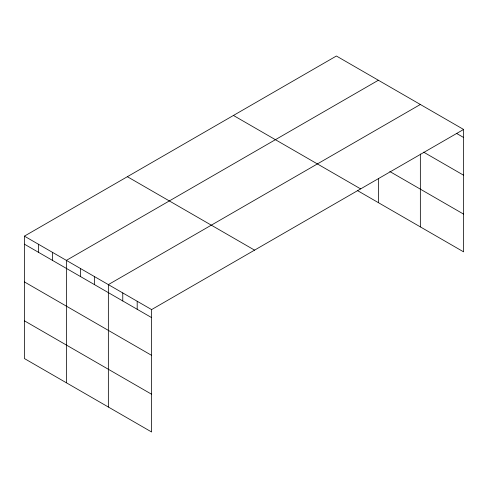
<?xml version="1.0" encoding="UTF-8"?>
<svg xmlns="http://www.w3.org/2000/svg" width="488" height="488" viewBox="0 0 488 488"><rect width="100%" height="100%" fill="white"/><g stroke="black" fill="none" stroke-linecap="round" stroke-linejoin="round"><path stroke-width="0.73" d="M463.6 129.454L336.397 56.01L24.4 236.143L24.4 358.546L151.603 431.99L151.603 309.581L463.6 129.454L463.6 251.857L357.387 190.534M378.371 80.246L66.374 260.379L66.374 382.781M420.351 104.481L108.354 284.614L108.354 407.016M456.39 133.322L463.6 137.482M423.627 152.146L463.6 175.222M389.82 171.52L463.6 214.116M233.435 115.455L360.638 188.893M127.362 176.699L254.565 250.137M24.4 236.143L151.603 309.581M24.4 244.171L151.603 317.609M24.4 281.911L151.603 355.355M24.4 320.805L151.603 394.243M420.351 153.994L420.351 226.889M378.371 178.498L378.371 202.654M137.189 301.261L137.189 309.288M122.769 292.934L122.769 300.962M94.361 276.531L94.361 284.559M80.367 268.455L80.367 276.483M52.387 252.296L52.387 260.324M38.393 244.22L38.393 252.247"/></g></svg>
